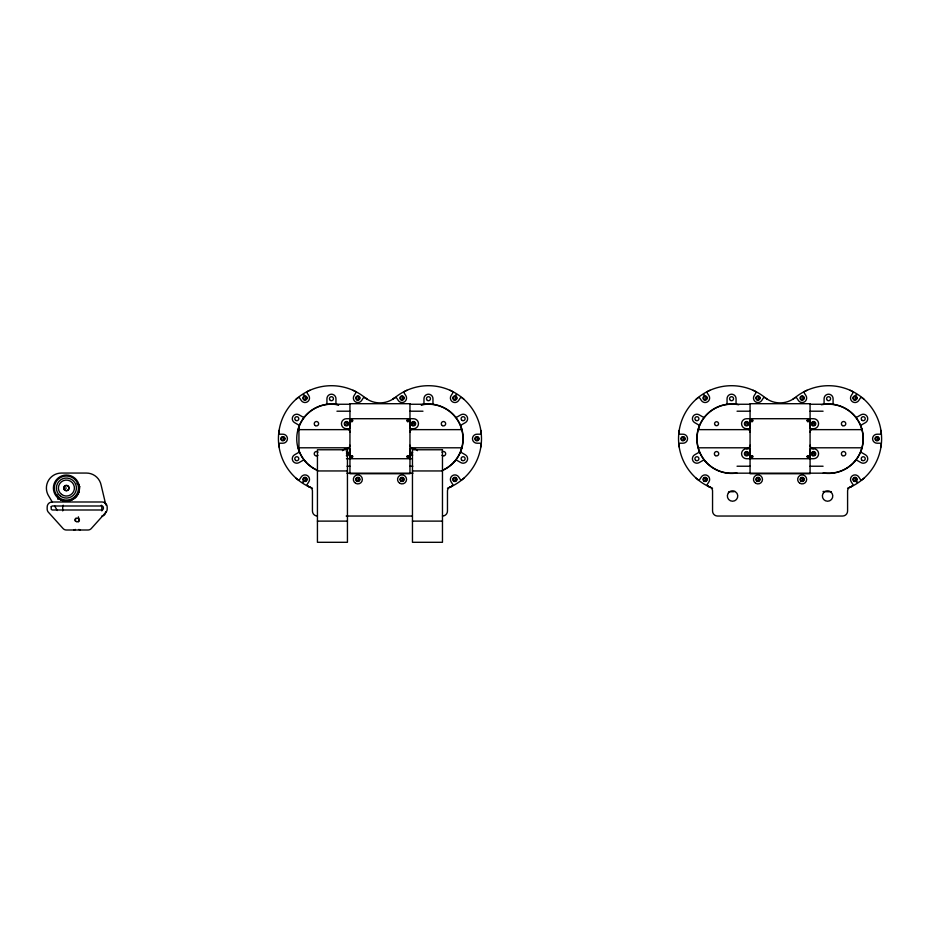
<?xml version="1.0" encoding="UTF-8"?>
<svg xmlns="http://www.w3.org/2000/svg" width="928" height="928" viewBox="0 0 928 928"><rect width="100%" height="100%" fill="white"/><g stroke="black" fill="none" stroke-linecap="round" stroke-linejoin="round"><path stroke-width="1.39" d="M80.063 486.724A1.462 1.462 0 0 0 79.414 488.058C79.843 497.675 68.011 504.507 59.902 499.322A1.23 1.23 0 0 0 59.009 499.067M79.414 488.058C79.82 497.675 68.034 504.484 59.902 499.322A13.004 13.004 0 0 1 59.902 476.795A13.004 13.004 0 0 1 79.414 488.058A13.004 13.004 0 0 1 59.902 499.322M279.073 430.43L278.783 432.668A1.369 1.369 0 0 0 280.14 434.211L282.924 434.211A4.501 4.501 0 0 1 287.425 438.712A4.501 4.501 0 0 1 282.924 443.224L280.14 443.224A1.369 1.369 0 0 0 278.783 444.756L279.073 447.006M480.832 447.006L481.133 444.756A1.369 1.369 0 0 0 479.776 443.224L476.98 443.224A4.501 4.501 0 0 1 472.48 438.712A4.501 4.501 0 0 1 476.98 434.211L479.776 434.211A1.369 1.369 0 0 0 481.133 432.668L480.832 430.43M679.192 430.43L678.902 432.668A1.369 1.369 0 0 0 680.247 434.211L683.043 434.211A4.501 4.501 0 0 1 687.544 438.712A4.501 4.501 0 0 1 683.043 443.224L680.247 443.224A1.369 1.369 0 0 0 678.902 444.756L679.192 447.006M880.95 447.006L881.24 444.756A1.369 1.369 0 0 0 879.895 443.224L877.099 443.224A4.501 4.501 0 0 1 872.598 438.712A4.501 4.501 0 0 1 877.099 434.211L879.895 434.211A1.369 1.369 0 0 0 881.24 432.668L880.95 430.43M299.222 426.346L298.155 429.641L348.824 429.641M461.286 449.384L461.761 447.795L411.081 447.795M698.738 428.052L698.262 429.641L748.942 429.641M861.404 449.384L861.88 447.795L811.2 447.795M454.268 461.947L455.242 460.798A1.508 1.508 0 0 1 457.144 460.474L460.868 462.62A4.501 4.501 0 0 0 467.016 460.972A4.501 4.501 0 0 0 465.369 454.824L461.645 452.667A1.508 1.508 0 0 1 460.972 450.869L461.483 449.442A34.707 34.707 0 0 0 461.483 427.994L460.972 426.567A1.508 1.508 0 0 1 461.645 424.769L465.369 422.611A4.501 4.501 0 0 0 467.016 416.463A4.501 4.501 0 0 0 460.868 414.816L457.144 416.962A1.508 1.508 0 0 1 455.242 416.637L454.268 415.489A34.707 34.707 0 0 0 435.684 404.77L434.2 404.492A1.508 1.508 0 0 1 432.97 403.007L432.97 398.704A4.501 4.501 0 0 0 428.469 394.203A4.501 4.501 0 0 0 423.968 398.704L423.968 403.007A1.508 1.508 0 0 1 422.739 404.492L421.254 404.77M854.375 461.947L855.361 460.798A1.508 1.508 0 0 1 857.252 460.474L860.987 462.62A4.501 4.501 0 0 0 867.135 460.972A4.501 4.501 0 0 0 865.488 454.824L861.752 452.667A1.508 1.508 0 0 1 861.091 450.869L861.602 449.442A34.707 34.707 0 0 0 861.602 427.994L861.091 426.567A1.508 1.508 0 0 1 861.752 424.769L865.488 422.611A4.501 4.501 0 0 0 867.135 416.463A4.501 4.501 0 0 0 860.987 414.816L857.252 416.962A1.508 1.508 0 0 1 855.361 416.637L854.375 415.489A34.707 34.707 0 0 0 835.803 404.77L834.318 404.492A1.508 1.508 0 0 1 833.089 403.007L833.089 398.704A4.501 4.501 0 0 0 828.588 394.203A4.501 4.501 0 0 0 824.087 398.704L824.087 403.007A1.508 1.508 0 0 1 822.858 404.492L821.373 404.77M295.962 399.318L297.691 397.845A1.369 1.369 0 0 1 299.721 398.135L301.24 400.478A4.501 4.501 0 0 0 307.47 401.801A4.501 4.501 0 0 0 308.792 395.583L307.272 393.24A1.369 1.369 0 0 1 307.829 391.268L309.882 390.282M463.942 478.117L462.214 479.59A1.369 1.369 0 0 1 460.184 479.3L458.664 476.957A4.501 4.501 0 0 0 452.435 475.635A4.501 4.501 0 0 0 451.112 481.852L452.632 484.196A1.369 1.369 0 0 1 452.075 486.168L447.47 488.209M696.081 399.318L697.81 397.845A1.369 1.369 0 0 1 699.84 398.135L701.359 400.478A4.501 4.501 0 0 0 707.588 401.801A4.501 4.501 0 0 0 708.911 395.583L707.391 393.24A1.369 1.369 0 0 1 707.948 391.268L709.99 390.282M864.061 478.117L862.332 479.59A1.369 1.369 0 0 1 860.302 479.3L858.783 476.957A4.501 4.501 0 0 0 852.554 475.635A4.501 4.501 0 0 0 851.231 481.852L852.751 484.196A1.369 1.369 0 0 1 852.194 486.168L847.589 488.209M75.98 518.172L75.62 518.439A2.204 2.204 0 0 0 75.272 521.095M78.381 521.826L78.741 521.559A2.204 2.204 0 0 0 78.741 518.439L78.381 516.826M450.034 487.154A53.012 53.012 0 0 0 473.674 411.023A53.012 53.012 0 0 0 395.108 397.52L392.892 399.11L394.725 397.845A1.369 1.369 0 0 1 396.755 398.135L398.274 400.478A4.501 4.501 0 0 0 404.504 401.801A4.501 4.501 0 0 0 405.826 395.583L404.295 393.24A1.369 1.369 0 0 1 404.852 391.268L406.905 390.282M793.011 399.11L794.832 397.845A1.369 1.369 0 0 1 796.862 398.135L798.382 400.478A4.501 4.501 0 0 0 804.611 401.801A4.501 4.501 0 0 0 805.933 395.583L804.414 393.24A1.369 1.369 0 0 1 804.97 391.268L807.024 390.282M452.075 486.168L449.697 487.293A4.257 4.257 0 0 0 447.47 490.924L447.47 511.038A5 5 0 0 1 442.47 516.038M852.194 486.168L849.816 487.293A4.257 4.257 0 0 0 847.589 490.924L847.589 511.038A5 5 0 0 1 842.589 516.038L717.553 516.038A5 5 0 0 1 712.553 511.038L712.553 490.924A4.257 4.257 0 0 0 710.326 487.293L707.948 486.168A1.369 1.369 0 0 1 707.391 484.196L708.911 481.852A4.501 4.501 0 0 0 707.588 475.635A4.501 4.501 0 0 0 701.359 476.957L699.84 479.3A1.369 1.369 0 0 1 697.81 479.59L696.081 478.117M101.813 516.038L102.648 515.933A4.002 4.002 0 0 0 105.618 512.07M831.36 491.666L828.588 491.736A53.012 53.012 0 0 1 823.043 491.446M305.022 398.031L306.669 398.031A1.647 1.647 0 0 1 304.198 399.458A1.647 1.647 0 0 1 304.198 396.604A1.647 1.647 0 0 1 306.669 398.031M357.86 398.031L359.519 398.031A1.647 1.647 0 0 1 357.036 399.458A1.647 1.647 0 0 1 357.036 396.604A1.647 1.647 0 0 1 359.519 398.031M402.044 398.031L403.692 398.031A1.647 1.647 0 0 1 401.221 399.458A1.647 1.647 0 0 1 401.221 396.604A1.647 1.647 0 0 1 403.692 398.031M454.894 398.031L456.541 398.031A1.647 1.647 0 0 1 454.07 399.458A1.647 1.647 0 0 1 454.07 396.604A1.647 1.647 0 0 1 456.541 398.031M705.129 398.031L706.788 398.031A1.647 1.647 0 0 1 704.306 399.458A1.647 1.647 0 0 1 704.306 396.604A1.647 1.647 0 0 1 706.788 398.031M757.979 398.031L759.626 398.031A1.647 1.647 0 0 1 757.155 399.458A1.647 1.647 0 0 1 757.155 396.604A1.647 1.647 0 0 1 759.626 398.031M802.163 398.031L803.81 398.031A1.647 1.647 0 0 1 801.34 399.458A1.647 1.647 0 0 1 801.34 396.604A1.647 1.647 0 0 1 803.81 398.031M855.013 398.031L856.66 398.031A1.647 1.647 0 0 1 854.178 399.458A1.647 1.647 0 0 1 854.178 396.604A1.647 1.647 0 0 1 856.66 398.031M329.637 404.26L349.763 404.26M410.141 404.26L430.279 404.26M729.756 404.26L749.882 404.26M810.26 404.26L830.386 404.26M336.945 411.208L349.949 411.208M409.967 411.208L422.971 411.208M737.052 411.208L750.068 411.208M810.074 411.208L823.078 411.208M346.446 423.713L348.65 423.713A2.204 2.204 0 0 1 345.344 425.616A2.204 2.204 0 0 1 345.344 421.811A2.204 2.204 0 0 1 348.65 423.713M411.266 423.713L415.118 423.713M746.564 423.713L748.757 423.713A2.204 2.204 0 0 0 745.462 421.811A2.204 2.204 0 0 0 745.462 425.616A2.204 2.204 0 0 0 748.757 423.713M811.385 423.713L815.236 423.713M409.967 432.216A3.503 3.503 0 0 1 413.459 428.713A5 5 0 0 0 418.47 423.713A5 5 0 0 0 413.459 418.714L346.446 418.714A5 5 0 0 0 341.446 423.713A5 5 0 0 0 346.446 428.713L349.752 428.713L349.752 418.714M413.459 428.713L410.164 428.713L410.164 418.714M810.074 432.216A3.503 3.503 0 0 1 813.578 428.713A5 5 0 0 0 818.577 423.713A5 5 0 0 0 813.578 418.714L746.564 418.714A5 5 0 0 0 741.565 423.713A5 5 0 0 0 746.564 428.713L749.859 428.713L749.859 418.714M813.578 428.713L810.283 428.713L810.283 418.714M411.081 429.641L461.761 429.641L461.286 428.052M811.2 429.641L861.88 429.641L861.404 428.052M282.924 438.712L284.583 438.712A1.647 1.647 0 0 1 282.1 440.15A1.647 1.647 0 0 1 282.1 437.285A1.647 1.647 0 0 1 284.583 438.712M476.98 438.712L478.639 438.712A1.647 1.647 0 0 1 476.157 440.15A1.647 1.647 0 0 1 476.157 437.285A1.647 1.647 0 0 1 478.639 438.712M683.043 438.712L684.69 438.712A1.647 1.647 0 0 1 682.219 440.15A1.647 1.647 0 0 1 682.219 437.285A1.647 1.647 0 0 1 684.69 438.712M877.099 438.712L878.746 438.712A1.647 1.647 0 0 1 876.276 440.15A1.647 1.647 0 0 1 876.276 437.285A1.647 1.647 0 0 1 878.746 438.712M348.824 447.795L298.155 447.795L299.222 451.089M748.942 447.795L698.262 447.795L698.738 449.384A34.51 34.51 0 0 0 729.756 473.176L830.386 473.176A34.51 34.51 0 0 0 863.052 436.914A34.51 34.51 0 0 0 826.778 404.26M342.478 450.672A5 5 0 0 1 346.446 448.723L349.752 448.723L349.752 458.722M417.438 450.672A5 5 0 0 0 413.459 448.723L410.164 448.723L410.164 458.722M810.074 445.22A3.503 3.503 0 0 0 813.578 448.723A5 5 0 0 1 818.577 453.722A5 5 0 0 1 813.578 458.722L746.564 458.722A5 5 0 0 1 741.565 453.722A5 5 0 0 1 746.564 448.723L749.859 448.723L749.859 458.722M813.578 448.723L810.283 448.723L810.283 458.722M346.446 453.722L348.65 453.722A2.204 2.204 0 0 0 346.446 451.518M746.564 453.722L748.757 453.722A2.204 2.204 0 0 1 745.462 455.625A2.204 2.204 0 0 1 745.462 451.82A2.204 2.204 0 0 1 748.757 453.722M811.385 453.722L815.236 453.722A1.647 1.647 0 0 1 812.754 455.149A1.647 1.647 0 0 1 812.754 452.296A1.647 1.647 0 0 1 815.236 453.722M346.446 458.722L412.368 458.722M347.06 466.227L349.949 466.227M409.967 466.227L412.856 466.227M737.052 466.227L750.068 466.227M810.074 466.227L823.078 466.227M317.434 470.948L347.443 470.948M412.461 470.948L442.47 470.948M346.886 473.176L413.018 473.176M305.022 479.405L306.669 479.405A1.647 1.647 0 0 1 304.198 480.832A1.647 1.647 0 0 1 304.198 477.978A1.647 1.647 0 0 1 306.669 479.405M357.86 479.405L359.519 479.405A1.647 1.647 0 0 1 357.036 480.832A1.647 1.647 0 0 1 357.036 477.978A1.647 1.647 0 0 1 359.519 479.405M402.044 479.405L403.692 479.405A1.647 1.647 0 0 1 401.221 480.832A1.647 1.647 0 0 1 401.221 477.978A1.647 1.647 0 0 1 403.692 479.405M454.894 479.405L456.541 479.405A1.647 1.647 0 0 1 454.07 480.832A1.647 1.647 0 0 1 454.07 477.978A1.647 1.647 0 0 1 456.541 479.405M705.129 479.405L706.788 479.405A1.647 1.647 0 0 1 704.306 480.832A1.647 1.647 0 0 1 704.306 477.978A1.647 1.647 0 0 1 706.788 479.405M757.979 479.405L759.626 479.405A1.647 1.647 0 0 1 757.155 480.832A1.647 1.647 0 0 1 757.155 477.978A1.647 1.647 0 0 1 759.626 479.405M802.163 479.405L803.81 479.405A1.647 1.647 0 0 1 801.34 480.832A1.647 1.647 0 0 1 801.34 477.978A1.647 1.647 0 0 1 803.81 479.405M855.013 479.405L856.66 479.405A1.647 1.647 0 0 1 854.178 480.832A1.647 1.647 0 0 1 854.178 477.978A1.647 1.647 0 0 1 856.66 479.405M63.904 488.058L66.41 488.058M346.179 516.038L412.287 516.038M317.434 521.118L347.443 521.118M412.461 521.118L442.47 521.118M728.782 491.666L731.554 491.736A53.012 53.012 0 0 0 734.326 491.666M738.769 404.77L737.284 404.492A1.508 1.508 0 0 1 736.055 403.007L736.055 398.704A4.501 4.501 0 0 0 731.554 394.203A4.501 4.501 0 0 0 727.053 398.704L727.053 403.007A1.508 1.508 0 0 1 725.824 404.492L724.339 404.77A34.707 34.707 0 0 0 705.767 415.489L704.781 416.637A1.508 1.508 0 0 1 702.89 416.962L699.155 414.816A4.501 4.501 0 0 0 693.007 416.463A4.501 4.501 0 0 0 694.654 422.611L698.39 424.769A1.508 1.508 0 0 1 699.051 426.567L698.54 427.994A34.707 34.707 0 0 0 698.54 449.442L699.051 450.869A1.508 1.508 0 0 1 698.39 452.667L694.654 454.824A4.501 4.501 0 0 0 693.007 460.972A4.501 4.501 0 0 0 699.155 462.62L702.89 460.474A1.508 1.508 0 0 1 704.781 460.798L705.767 461.947M338.662 404.77L337.177 404.492A1.508 1.508 0 0 1 335.948 403.007L335.948 398.704A4.501 4.501 0 0 0 331.435 394.203A4.501 4.501 0 0 0 326.934 398.704L326.934 403.007A1.508 1.508 0 0 1 325.705 404.492L324.22 404.77A34.707 34.707 0 0 0 305.648 415.489L304.662 416.637A1.508 1.508 0 0 1 302.772 416.962L299.036 414.816A4.501 4.501 0 0 0 292.888 416.463A4.501 4.501 0 0 0 294.536 422.611L298.271 424.769A1.508 1.508 0 0 1 298.932 426.567L298.433 427.994A34.707 34.707 0 0 0 298.433 449.442L298.932 450.869A1.508 1.508 0 0 1 298.271 452.667L294.536 454.824A4.501 4.501 0 0 0 292.888 460.972A4.501 4.501 0 0 0 299.036 462.62L302.772 460.474A1.508 1.508 0 0 1 304.662 460.798L305.648 461.947M707.948 486.168L712.553 488.209M295.962 478.117L297.691 479.59A1.369 1.369 0 0 0 299.721 479.3L301.24 476.957A4.501 4.501 0 0 1 307.47 475.635A4.501 4.501 0 0 1 308.792 481.852L307.272 484.196A1.369 1.369 0 0 0 307.829 486.168L312.446 488.209M307.829 486.168L310.207 487.293A4.257 4.257 0 0 1 312.434 490.924L312.434 511.038A5 5 0 0 0 317.434 516.038M850.152 390.282L852.194 391.268A1.369 1.369 0 0 1 852.751 393.24L851.231 395.583A4.501 4.501 0 0 0 852.554 401.801A4.501 4.501 0 0 0 858.783 400.478L860.302 398.135A1.369 1.369 0 0 1 862.332 397.845L864.061 399.318M753.118 390.282L755.172 391.268A1.369 1.369 0 0 1 755.728 393.24L754.209 395.583A4.501 4.501 0 0 0 755.531 401.801A4.501 4.501 0 0 0 761.749 400.478L763.28 398.135A1.369 1.369 0 0 1 765.31 397.845L767.131 399.11M450.034 390.282L452.075 391.268A1.369 1.369 0 0 1 452.632 393.24L451.112 395.583A4.501 4.501 0 0 0 452.435 401.801A4.501 4.501 0 0 0 458.664 400.478L460.184 398.135A1.369 1.369 0 0 1 462.214 397.845L463.942 399.318M353 390.282L355.053 391.268A1.369 1.369 0 0 1 355.61 393.24L354.09 395.583A4.501 4.501 0 0 0 355.412 401.801A4.501 4.501 0 0 0 361.642 400.478L363.161 398.135A1.369 1.369 0 0 1 365.191 397.845L367.024 399.11L364.808 397.52A53.012 53.012 0 0 0 286.242 411.023A53.012 53.012 0 0 0 309.882 487.154M76.978 483.662L79.367 485.228M52.432 502.28L48.929 496.399A14.999 14.999 0 0 1 61.399 473.06L86.408 473.06A14.999 14.999 0 0 1 101.129 485.135L105.85 504.994M54.532 505.818L57.339 510.528M57.466 494.995L57.826 499.264M298.932 427.17L298.932 450.266M101.813 510.91L101.813 507.059A3.7 3.7 0 0 0 101.314 505.215M62.71 510.91L62.71 507.059A3.7 3.7 0 0 1 63.197 505.215M75.388 529.412A1.995 1.995 0 0 1 73.973 530.004M80.376 530.004A1.995 1.995 0 0 1 78.961 529.412M104.458 502.187A8.004 8.004 0 0 1 105.05 503.057M65.053 490.402A2.703 2.703 0 0 1 64.334 486.318A2.703 2.703 0 0 1 68.475 486.318A2.703 2.703 0 0 1 67.756 490.402M67.106 490.668A2.703 2.703 0 0 1 65.702 490.668M855.918 394.644A3.503 3.503 0 0 1 856.753 395.003M703.389 395.003A3.503 3.503 0 0 1 704.224 394.644M746.564 428.713A3.503 3.503 0 0 1 750.068 432.216M750.068 445.22A3.503 3.503 0 0 1 746.564 448.723M857.484 481.876A3.503 3.503 0 0 1 856.753 482.432M698.227 447.644A34.51 34.51 0 0 1 733.364 404.26M860.987 451.159A34.707 34.707 0 0 1 823.159 473.002M823.159 404.434A34.707 34.707 0 0 1 834.017 404.434M855.558 416.869A34.707 34.707 0 0 1 860.987 426.277M850.152 487.154A53.012 53.012 0 0 0 873.793 411.023A53.012 53.012 0 0 0 795.226 397.52A24.07 24.07 0 0 1 764.916 397.52A53.012 53.012 0 0 0 686.349 411.023A53.012 53.012 0 0 0 709.99 487.154M736.983 473.002A34.707 34.707 0 0 1 699.155 451.159M699.155 426.277A34.707 34.707 0 0 1 704.584 416.869M726.125 404.434A34.707 34.707 0 0 1 736.983 404.434M395.108 397.52A24.07 24.07 0 0 1 364.808 397.52M317.399 470.241A34.51 34.51 0 0 1 298.619 449.384M298.619 428.052A34.51 34.51 0 0 1 338.616 404.968M317.991 455.277A2.204 2.204 0 0 1 314.882 455.277A2.204 2.204 0 0 1 314.882 452.168A2.204 2.204 0 0 1 317.991 452.168M348.65 453.722A2.204 2.204 0 0 1 346.446 455.926M303.27 482.432A3.503 3.503 0 0 1 302.54 481.876M303.27 395.003A3.503 3.503 0 0 1 304.117 394.644M455.799 394.644A3.503 3.503 0 0 1 456.646 395.003M412.368 455.625A2.204 2.204 0 0 1 412.368 451.82M413.459 448.723A3.503 3.503 0 0 1 409.967 445.22M412.635 455.149A1.647 1.647 0 0 1 412.635 452.296M349.949 445.22A3.503 3.503 0 0 1 346.446 448.723M346.446 428.713A3.503 3.503 0 0 1 349.949 432.216M421.289 404.968A34.51 34.51 0 0 1 442.505 470.241M441.914 452.168A2.204 2.204 0 0 1 445.034 452.168A2.204 2.204 0 0 1 445.034 455.277A2.204 2.204 0 0 1 441.914 455.277M346.446 452.075A1.647 1.647 0 0 1 348.093 453.722A1.647 1.647 0 0 1 346.446 455.37M460.868 451.159A34.707 34.707 0 0 1 442.586 470.426M423.04 404.434A34.707 34.707 0 0 1 433.898 404.434M455.439 416.869A34.707 34.707 0 0 1 460.868 426.277M317.318 470.426A34.707 34.707 0 0 1 299.036 451.159M299.036 426.277A34.707 34.707 0 0 1 304.465 416.869M326.006 404.434A34.707 34.707 0 0 1 336.876 404.434M51.202 506.734L51.202 509.252L52.177 509.994L102.184 509.994C103.855 509.739 103.855 506.247 102.184 505.992L52.177 505.992L51.202 506.734M350.888 420.43C352.234 424.63 354.148 417.461 350.888 420.43M351.074 420.477C352.176 423.922 353.754 418.052 351.074 420.477M350.888 456.437C352.234 460.636 354.148 453.467 350.888 456.437M351.074 456.495C352.176 459.928 353.754 454.059 351.074 456.495M406.905 420.43C408.25 424.63 410.164 417.461 406.905 420.43M407.09 420.477C408.192 423.922 409.77 418.052 407.09 420.477M406.905 456.437C408.25 460.636 410.164 453.467 406.905 456.437M407.09 456.495C408.192 459.928 409.77 454.059 407.09 456.495M750.996 420.43C752.341 424.63 754.267 417.461 750.996 420.43M751.193 420.477C752.295 423.922 753.861 418.052 751.193 420.477M750.996 456.437C752.341 460.636 754.267 453.467 750.996 456.437M751.193 456.495C752.295 459.928 753.861 454.059 751.193 456.495M807.012 420.43C808.358 424.63 810.283 417.461 807.012 420.43M807.209 420.477C808.311 423.922 809.877 418.052 807.209 420.477M807.012 456.437C808.358 460.636 810.283 453.467 807.012 456.437M807.209 456.495C808.311 459.928 809.877 454.059 807.209 456.495M728.434 492.872L728.051 493.429A5.197 5.197 0 0 0 732.552 501.236A5.197 5.197 0 0 0 737.064 493.429L735.162 491.527A5.197 5.197 0 0 0 729.953 491.527L728.434 492.872M823.461 492.872L823.078 493.429A5.197 5.197 0 0 0 827.579 501.236A5.197 5.197 0 0 0 832.091 493.429L830.189 491.527A5.197 5.197 0 0 0 824.98 491.527L823.461 492.872M106.152 512.036L91.304 528.519A4.501 4.501 0 0 1 87.963 530.004L66.398 530.004A4.501 4.501 0 0 1 63.058 528.519L48.21 512.036A5 5 0 0 1 47.166 508.996L47.166 506.99A5 5 0 0 1 52.177 501.99L102.184 501.99A5 5 0 0 1 107.184 506.99L107.184 508.996A5 5 0 0 1 106.152 512.036M409.967 403.703L349.949 403.703L349.949 473.732L409.967 473.732L409.967 403.703M810.074 403.703L750.068 403.703L750.068 473.732L810.074 473.732L810.074 403.703M347.443 449.767L317.434 449.767L317.434 542.3L347.443 542.3L347.443 449.767M442.47 449.767L412.461 449.767L412.461 542.3L442.47 542.3L442.47 449.767M76.282 521.559A1.798 1.798 0 0 0 78.984 519.993A1.798 1.798 0 0 0 76.282 518.439A1.798 1.798 0 0 0 76.282 521.559M65.157 490.228A2.506 2.506 0 0 0 68.904 488.058A2.506 2.506 0 0 0 65.157 485.889A2.506 2.506 0 0 0 65.157 490.228M59.067 497.617A12.052 12.052 0 0 0 78.358 489.636A12.052 12.052 0 0 0 61.793 476.922A12.052 12.052 0 0 0 59.067 497.617M61.538 494.404A8.004 8.004 0 0 0 74.344 489.102A8.004 8.004 0 0 0 63.348 480.669A8.004 8.004 0 0 0 61.538 494.404M60.32 495.993A9.999 9.999 0 0 0 76.328 489.369A9.999 9.999 0 0 0 62.582 478.813A9.999 9.999 0 0 0 60.32 495.993M745.741 455.149A1.647 1.647 0 0 0 748.212 453.722A1.647 1.647 0 0 0 745.741 452.296A1.647 1.647 0 0 0 745.741 455.149M812.476 425.616A2.204 2.204 0 0 0 815.782 423.713A2.204 2.204 0 0 0 812.476 421.811A2.204 2.204 0 0 0 812.476 425.616M812.476 455.625A2.204 2.204 0 0 0 815.782 453.722A2.204 2.204 0 0 0 812.476 451.82A2.204 2.204 0 0 0 812.476 455.625M812.418 424.885A1.647 1.647 0 0 0 815.178 424.142A1.647 1.647 0 0 0 813.148 422.124A1.647 1.647 0 0 0 812.418 424.885M715.453 455.625A2.204 2.204 0 0 0 718.748 453.722A2.204 2.204 0 0 0 715.453 451.82A2.204 2.204 0 0 0 715.453 455.625M842.485 455.625A2.204 2.204 0 0 0 845.791 453.722A2.204 2.204 0 0 0 842.485 451.82A2.204 2.204 0 0 0 842.485 455.625M745.393 424.885A1.647 1.647 0 0 0 748.154 424.142A1.647 1.647 0 0 0 746.135 422.124A1.647 1.647 0 0 0 745.393 424.885M842.485 425.616A2.204 2.204 0 0 0 845.791 423.713A2.204 2.204 0 0 0 842.485 421.811A2.204 2.204 0 0 0 842.485 425.616M715.558 425.442A1.995 1.995 0 0 0 718.55 423.713A1.995 1.995 0 0 0 715.558 421.985A1.995 1.995 0 0 0 715.558 425.442M827.579 400.444A1.995 1.995 0 0 0 830.583 398.704A1.995 1.995 0 0 0 827.579 396.975A1.995 1.995 0 0 0 827.579 400.444M862.24 460.45A1.995 1.995 0 0 0 865.232 458.722A1.995 1.995 0 0 0 862.24 456.994A1.995 1.995 0 0 0 862.24 460.45M862.24 420.442A1.995 1.995 0 0 0 865.232 418.714A1.995 1.995 0 0 0 862.24 416.974A1.995 1.995 0 0 0 862.24 420.442M730.556 400.444A1.995 1.995 0 0 0 733.561 398.704A1.995 1.995 0 0 0 730.556 396.975A1.995 1.995 0 0 0 730.556 400.444M695.907 460.45A1.995 1.995 0 0 0 698.912 458.722A1.995 1.995 0 0 0 695.907 456.994A1.995 1.995 0 0 0 695.907 460.45M695.907 420.442A1.995 1.995 0 0 0 698.912 418.714A1.995 1.995 0 0 0 695.907 416.974A1.995 1.995 0 0 0 695.907 420.442M800.76 399.597A2.1 2.1 0 0 0 804.216 398.472A2.1 2.1 0 0 0 801.514 396.036A2.1 2.1 0 0 0 800.76 399.597M703.726 399.597A2.1 2.1 0 0 0 707.194 398.472A2.1 2.1 0 0 0 704.48 396.036A2.1 2.1 0 0 0 703.726 399.597M681.987 440.533A2.1 2.1 0 0 0 685.142 438.712A2.1 2.1 0 0 0 681.987 436.902A2.1 2.1 0 0 0 681.987 440.533M703.992 481.168A2.1 2.1 0 0 0 707.229 479.509A2.1 2.1 0 0 0 704.178 477.537A2.1 2.1 0 0 0 703.992 481.168M756.575 480.971A2.1 2.1 0 0 0 760.032 479.846A2.1 2.1 0 0 0 757.329 477.41A2.1 2.1 0 0 0 756.575 480.971M801.015 481.168A2.1 2.1 0 0 0 804.263 479.509A2.1 2.1 0 0 0 801.212 477.537A2.1 2.1 0 0 0 801.015 481.168M853.598 480.971A2.1 2.1 0 0 0 857.066 479.846A2.1 2.1 0 0 0 854.363 477.41A2.1 2.1 0 0 0 853.598 480.971M876.044 440.533A2.1 2.1 0 0 0 879.199 438.712A2.1 2.1 0 0 0 876.044 436.902A2.1 2.1 0 0 0 876.044 440.533M853.864 399.794A2.1 2.1 0 0 0 857.101 398.135A2.1 2.1 0 0 0 854.05 396.163A2.1 2.1 0 0 0 853.864 399.794M756.83 399.794A2.1 2.1 0 0 0 760.078 398.135A2.1 2.1 0 0 0 757.028 396.163A2.1 2.1 0 0 0 756.83 399.794M799.913 483.302A4.501 4.501 0 0 0 806.664 479.405A4.501 4.501 0 0 0 799.913 475.507A4.501 4.501 0 0 0 799.913 483.302M755.728 483.302A4.501 4.501 0 0 0 762.48 479.405A4.501 4.501 0 0 0 755.728 475.507A4.501 4.501 0 0 0 755.728 483.302M303.607 399.597A2.1 2.1 0 0 0 307.075 398.472A2.1 2.1 0 0 0 304.372 396.036A2.1 2.1 0 0 0 303.607 399.597M281.88 440.533A2.1 2.1 0 0 0 285.024 438.712A2.1 2.1 0 0 0 281.88 436.902A2.1 2.1 0 0 0 281.88 440.533M453.746 399.794A2.1 2.1 0 0 0 456.994 398.135A2.1 2.1 0 0 0 453.943 396.163A2.1 2.1 0 0 0 453.746 399.794M475.936 440.533A2.1 2.1 0 0 0 479.08 438.712A2.1 2.1 0 0 0 475.936 436.902A2.1 2.1 0 0 0 475.936 440.533M453.49 480.971A2.1 2.1 0 0 0 456.947 479.846A2.1 2.1 0 0 0 454.244 477.41A2.1 2.1 0 0 0 453.49 480.971M303.874 481.168A2.1 2.1 0 0 0 307.122 479.509A2.1 2.1 0 0 0 304.059 477.537A2.1 2.1 0 0 0 303.874 481.168M356.456 480.971A2.1 2.1 0 0 0 359.913 479.846A2.1 2.1 0 0 0 357.21 477.41A2.1 2.1 0 0 0 356.456 480.971M400.908 481.168A2.1 2.1 0 0 0 404.144 479.509A2.1 2.1 0 0 0 401.093 477.537A2.1 2.1 0 0 0 400.908 481.168M356.723 399.794A2.1 2.1 0 0 0 359.96 398.135A2.1 2.1 0 0 0 356.909 396.163A2.1 2.1 0 0 0 356.723 399.794M400.641 399.597A2.1 2.1 0 0 0 404.098 398.472A2.1 2.1 0 0 0 401.395 396.036A2.1 2.1 0 0 0 400.641 399.597M295.788 420.442A1.995 1.995 0 0 0 298.793 418.714A1.995 1.995 0 0 0 295.788 416.974A1.995 1.995 0 0 0 295.788 420.442M295.788 460.45A1.995 1.995 0 0 0 298.793 458.722A1.995 1.995 0 0 0 295.788 456.994A1.995 1.995 0 0 0 295.788 460.45M330.438 400.444A1.995 1.995 0 0 0 333.442 398.704A1.995 1.995 0 0 0 330.438 396.975A1.995 1.995 0 0 0 330.438 400.444M315.334 425.616A2.204 2.204 0 0 0 318.64 423.713A2.204 2.204 0 0 0 315.334 421.811A2.204 2.204 0 0 0 315.334 425.616M412.368 425.616A2.204 2.204 0 0 0 415.663 423.713A2.204 2.204 0 0 0 412.368 421.811A2.204 2.204 0 0 0 412.368 425.616M345.274 424.885A1.647 1.647 0 0 0 348.035 424.142A1.647 1.647 0 0 0 346.016 422.124A1.647 1.647 0 0 0 345.274 424.885M412.299 424.885A1.647 1.647 0 0 0 415.06 424.142A1.647 1.647 0 0 0 413.041 422.124A1.647 1.647 0 0 0 412.299 424.885M442.378 425.616A2.204 2.204 0 0 0 445.672 423.713A2.204 2.204 0 0 0 442.378 421.811A2.204 2.204 0 0 0 442.378 425.616M427.472 400.444A1.995 1.995 0 0 0 430.464 398.704A1.995 1.995 0 0 0 427.472 396.975A1.995 1.995 0 0 0 427.472 400.444M462.121 460.45A1.995 1.995 0 0 0 465.125 458.722A1.995 1.995 0 0 0 462.121 456.994A1.995 1.995 0 0 0 462.121 460.45M462.121 420.442A1.995 1.995 0 0 0 465.125 418.714A1.995 1.995 0 0 0 462.121 416.974A1.995 1.995 0 0 0 462.121 420.442M399.794 483.302A4.501 4.501 0 0 0 406.545 479.405A4.501 4.501 0 0 0 399.794 475.507A4.501 4.501 0 0 0 399.794 483.302M355.61 483.302A4.501 4.501 0 0 0 362.361 479.405A4.501 4.501 0 0 0 355.61 475.507A4.501 4.501 0 0 0 355.61 483.302"/></g></svg>
